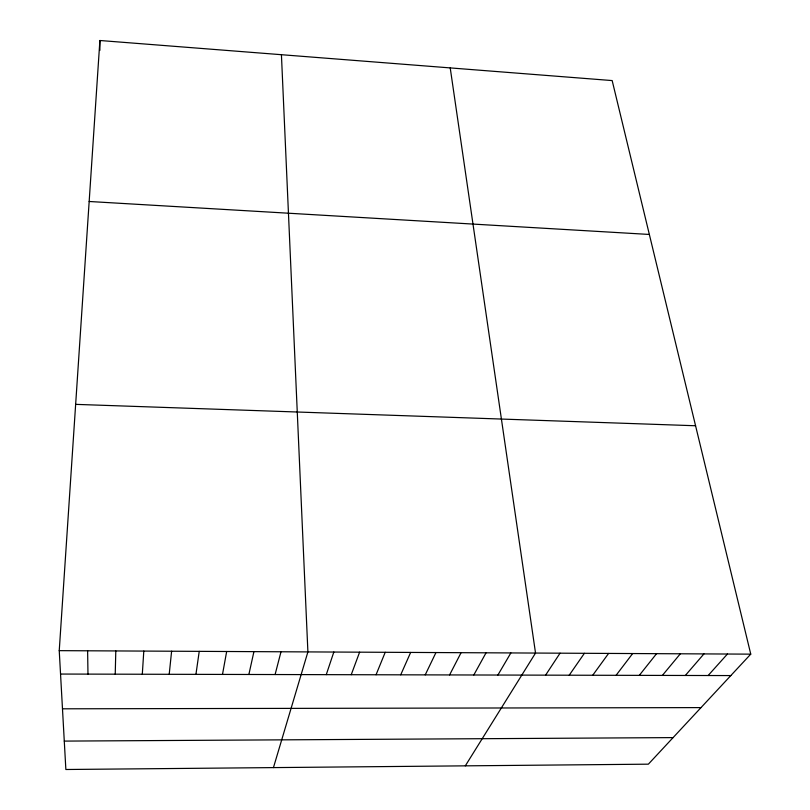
<?xml version="1.0" encoding="UTF-8"?>
<svg xmlns="http://www.w3.org/2000/svg" width="810" height="810" viewBox="0 0 810 810"><rect width="100%" height="100%" fill="white"/><g stroke="black" fill="none" stroke-linecap="round" stroke-linejoin="round"><path stroke-width="1.21" d="M99.883 50.362L99.893 40.5L612.168 80.575L750.759 654.146L648.365 764.174L65.863 769.5L59.241 650.653L99.893 40.5M115.233 674.173L115.8 650.936M142.307 674.234L143.795 651.078M169.209 674.295L171.609 651.22M195.939 674.355L199.23 651.361M222.497 674.416L226.668 651.493M248.873 674.477L253.925 651.635M275.096 674.538L280.999 651.766M273.446 767.607L307.901 651.908L281.424 54.705M326.268 674.649L333.831 652.04M351.236 674.71L359.61 652.171M376.053 674.76L385.216 652.293M400.717 674.821L410.66 652.425M425.23 674.872L435.952 652.556M449.591 674.933L461.082 652.678M473.809 674.983L486.051 652.809M497.887 675.044L510.867 652.931M465.304 765.855L535.531 653.052L450.218 67.908M545.596 675.145L560.034 653.184M569.228 675.196L584.395 653.305M592.728 675.256L608.594 653.427M616.086 675.307L632.65 653.548M639.313 675.358L656.566 653.67M662.388 675.408L680.329 653.792M685.341 675.459L703.951 653.903M708.153 675.51L727.431 654.024M64.284 741.099L673.09 737.606M62.481 708.811L701.004 707.606M60.547 674.052L730.822 675.57M59.241 650.653L750.759 654.146M75.644 404.362L695.577 425.756M89.171 201.487L649.347 234.454M87.622 650.794L87.976 674.112"/></g></svg>
